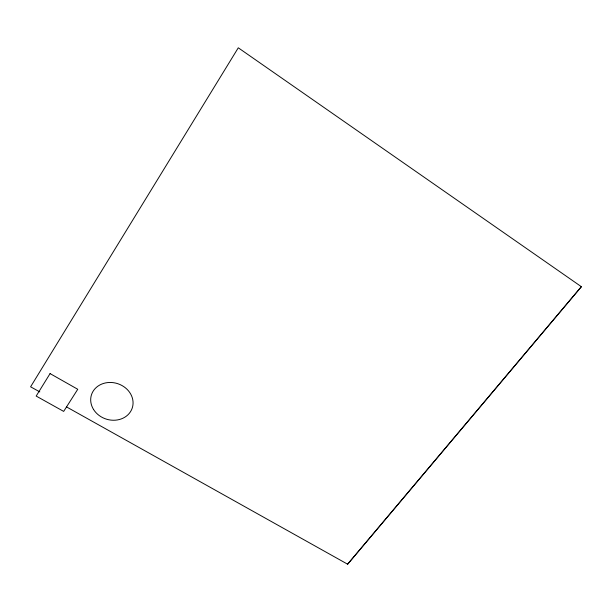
<?xml version="1.0" encoding="UTF-8"?>
<svg xmlns="http://www.w3.org/2000/svg" width="612" height="612" viewBox="0 0 612 612"><rect width="100%" height="100%" fill="white"/><g stroke="black" fill="none" stroke-linecap="round" stroke-linejoin="round"><path stroke-width="0.92" d="M347.624 564.195L581.369 286.684L347.624 564.195L66.471 406.881M39.803 391.902L30.6 386.807L238.282 47.805L581.4 286.714M50.069 373.595L36.177 396.071L63.671 411.402L77.755 389.278L50.069 373.595M93.598 409.558A21.435 18.62 17.7 0 0 130.302 411.998A21.435 18.62 17.7 0 0 111.721 382.508A21.435 18.62 17.7 0 0 93.598 409.558"/></g></svg>
